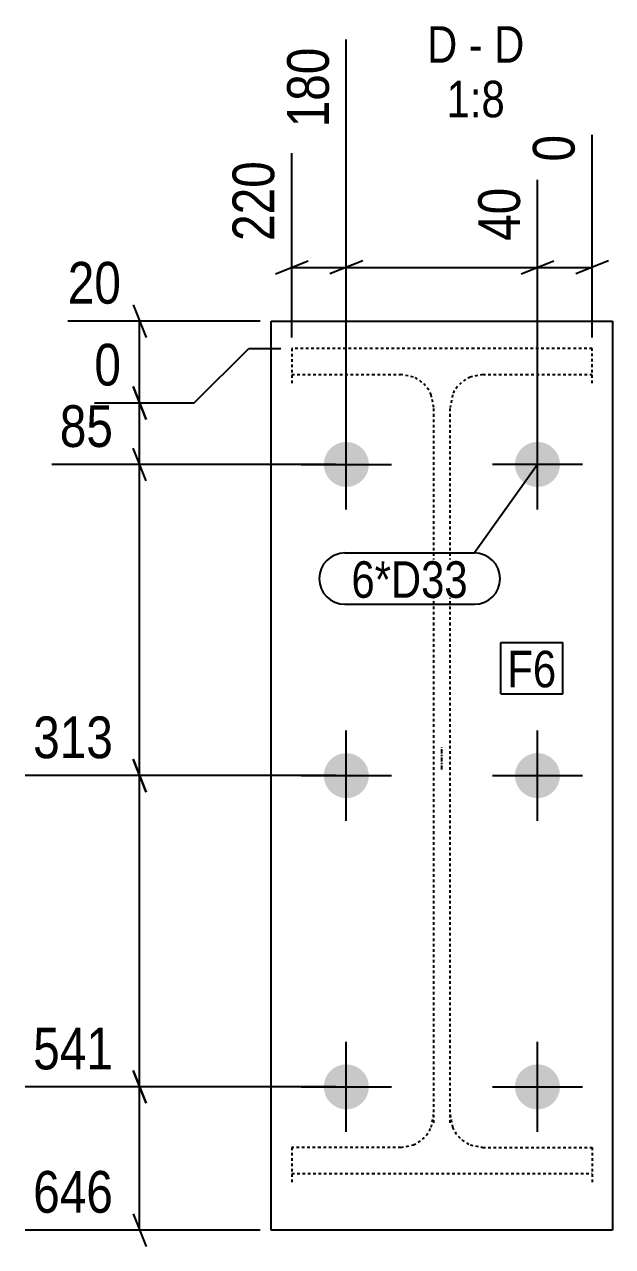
# Model space of a CAD drawing. Header units: millimetres. Extents: x 64 to 141609, y 8 to 4053.
# Drawn here: x 75167 to 75598, y 32 to 927 of the extents above; entities that cross this region are included whole.
import ezdxf

# ---------------------------------------------------------------- set-up
doc = ezdxf.new("R2010")
doc.units = ezdxf.units.MM
doc.linetypes.add('DXK_LINE_DOT2', pattern=[3.9198, 1.9599, -1.9599])
doc.linetypes.add('DXK_LINE_DOT3', pattern=[5.9187, 2.979, -0.9799, 0.9799, -0.9799])
for name, color, linetype in [('MÅLSÆTNING', 7, 'Continuous'), ('STÅL', 7, 'Continuous'), ('TEKST', 7, 'Continuous')]:
    doc.layers.add(name, color=color, linetype=linetype)
doc.styles.add('Arial Narrow', font='ARIALN.TTF', dxfattribs={"height": 0.2})

msp = doc.modelspace()

# ---------------------------------------------------------------- hatches: boundary and pattern name
at = {"layer": 'STÅL', "linetype": 'Continuous'}
for points in [[(75403.05, 621.5, -1), (75403.05, 588.5, -1)], [(75543.05, 588.5, -1), (75543.05, 621.5, -1)], [(75386.55, 377, -1), (75419.55, 377, -1)], [(75526.55, 377, -1), (75559.55, 377, -1)], [(75386.55, 149, -1), (75419.55, 149, -1)], [(75526.55, 149, -1), (75559.55, 149, -1)]]:
    msp.add_hatch(color=96, dxfattribs=at).paths.add_polyline_path(points)

# ---------------------------------------------------------------- linework, layer by layer
at = {"layer": 'MÅLSÆTNING', "color": 7, "linetype": 'Continuous'}
for p, q in [((75403.05, 613), (75403.05, 916.27)), ((75403.05, 613), (75403.05, 916.27)), ((75583.05, 698), (75583.05, 846.42)), ((75363.05, 698), (75363.05, 833.07)), ((75543.05, 613), (75543.05, 813.57)), ((75543.05, 613), (75543.05, 813.57)), ((75351.05, 744.52), (75375.05, 754.12)), ((75415.05, 754.12), (75391.05, 744.52)), ((75415.05, 754.12), (75391.05, 744.52)), ((75531.05, 744.52), (75555.05, 754.12)), ((75531.05, 744.52), (75555.05, 754.12)), ((75595.05, 754.12), (75571.05, 744.52)), ((75363.05, 749.32), (75403.05, 749.32)), ((75403.05, 749.32), (75543.05, 749.32)), ((75543.05, 749.32), (75583.05, 749.32)), ((75246.81, 722), (75256.41, 698)), ((75340.05, 710), (75199.01, 710)), ((75251.61, 650), (75251.61, 710)), ((75291.61, 650), (75331.61, 690)), ((75291.61, 650), (75331.61, 690)), ((75331.61, 690), (75355.05, 690)), ((75331.61, 690), (75355.05, 690)), ((75256.41, 638), (75246.81, 662)), ((75246.81, 662), (75256.41, 638)), ((75251.61, 605), (75251.61, 650)), ((75256.41, 593), (75246.81, 617)), ((75256.41, 593), (75246.81, 617)), ((75395.05, 605), (75187.35, 605)), ((75395.05, 605), (75187.35, 605)), ((75251.61, 377), (75251.61, 605)), ((75246.81, 389), (75256.41, 365)), ((75256.41, 365), (75246.81, 389)), ((75395.05, 377), (75167.85, 377)), ((75395.05, 377), (75167.85, 377)), ((75251.61, 149), (75251.61, 377)), ((75246.81, 161), (75256.41, 137)), ((75256.41, 137), (75246.81, 161)), ((75395.05, 149), (75167.85, 149)), ((75395.05, 149), (75167.85, 149)), ((75251.61, 44), (75251.61, 149)), ((75246.81, 56), (75256.41, 32)), ((75340.05, 44), (75167.85, 44))]:
    msp.add_line(p, q, dxfattribs=at)
at = {"layer": 'STÅL', "color": 2, "linetype": 'Continuous'}
for p, q in [((75348.05, 44), (75348.05, 710)), ((75348.05, 710), (75598.05, 710)), ((75598.05, 710), (75598.05, 44)), ((75598.05, 44), (75348.05, 44))]:
    msp.add_line(p, q, dxfattribs=at)
at = {"layer": 'STÅL', "color": 7, "linetype": 'DXK_LINE_DOT2'}
for p, q in [((75583.05, 690), (75363.05, 690)), ((75363.05, 690), (75363.05, 664.61)), ((75583.05, 664.61), (75583.05, 690)), ((75363.05, 670.86), (75443.05, 670.86)), ((75452.24, 669.02), (75443.05, 670.86)), ((75503.05, 670.86), (75493.87, 669.02)), ((75503.05, 670.86), (75583.05, 670.86)), ((75467.05, 646.68), (75465.23, 655.93)), ((75480.88, 655.93), (75479.05, 646.68)), ((75467.05, 122.57), (75467.05, 646.68)), ((75479.05, 122.57), (75479.05, 646.68)), ((75465.23, 119.56), (75467.05, 128.82)), ((75479.05, 128.82), (75480.88, 119.56)), ((75443.05, 104.64), (75363.05, 104.64)), ((75363.05, 104.64), (75363.05, 79.25)), ((75443.05, 104.64), (75452.24, 106.48)), ((75493.87, 106.48), (75503.05, 104.64)), ((75503.05, 104.64), (75583.05, 104.64)), ((75583.05, 104.64), (75583.05, 79.25)), ((75363.05, 85.49), (75583.05, 85.49))]:
    msp.add_line(p, q, dxfattribs=at)
at = {"layer": 'STÅL', "color": 96, "linetype": 'Continuous'}
for p, q in [((75403.05, 572), (75403.05, 638)), ((75543.05, 572), (75543.05, 638)), ((75370.05, 605), (75436.05, 605)), ((75576.05, 605), (75510.05, 605)), ((75403.05, 344), (75403.05, 410)), ((75543.05, 344), (75543.05, 410)), ((75370.05, 377), (75436.05, 377)), ((75510.05, 377), (75576.05, 377)), ((75403.05, 116), (75403.05, 182)), ((75543.05, 116), (75543.05, 182)), ((75370.05, 149), (75436.05, 149)), ((75510.05, 149), (75576.05, 149))]:
    msp.add_line(p, q, dxfattribs=at)
at = {"layer": 'STÅL', "color": 7, "linetype": 'DXK_LINE_DOT3'}
msp.add_line((75473.05, 381.5), (75473.05, 397.5), dxfattribs=at)
at = {"layer": 'STÅL', "color": 7, "linetype": 'DXK_LINE_DOT2'}
for centre, start, end in [((75442.93, 646.79), 22.28623, 67.2851), ((75503.17, 646.79), 112.7149, 157.71377), ((75442.93, 128.7), 292.7149, 337.71377), ((75503.17, 128.7), 202.28623, 247.2851)]:
    msp.add_arc(centre, 24.09, start, end, dxfattribs=at)
at = {"layer": 'TEKST', "color": 7, "linetype": 'Continuous'}
for p, q in [((75543.05, 605), (75496.86, 540.11)), ((75402, 540.11), (75496.86, 540.11)), ((75402, 502.51), (75496.86, 502.51)), ((75516.2, 474.53), (75561.6, 474.53)), ((75516.2, 436.93), (75516.2, 474.53)), ((75561.6, 436.93), (75561.6, 474.53)), ((75516.2, 436.93), (75561.6, 436.93))]:
    msp.add_line(p, q, dxfattribs=at)
for centre, start, end in [((75402, 521.31), 90, 270), ((75496.86, 521.31), 270, 90)]:
    msp.add_arc(centre, 18.8, start, end, dxfattribs=at)

# ---------------------------------------------------------------- wipeouts: each hides what was drawn before it
at = {"color": 0, "linetype": 'Continuous'}
for points, layer in [([(75396.65, 916.84), (75351.85, 916.84), (75351.85, 845.54), (75396.65, 845.54)], 'MÅLSÆTNING'), ([(75576.65, 852.82), (75531.85, 852.82), (75531.85, 820.52), (75576.65, 820.52)], 'MÅLSÆTNING'), ([(75356.65, 833.64), (75311.85, 833.64), (75311.85, 762.34), (75356.65, 762.34)], 'MÅLSÆTNING'), ([(75536.65, 814.14), (75491.85, 814.14), (75491.85, 762.34), (75536.65, 762.34)], 'MÅLSÆTNING'), ([(75238.58, 611.4), (75238.58, 656.2), (75186.78, 656.2), (75186.78, 611.4)], 'MÅLSÆTNING'), ([(75238.58, 383.4), (75238.58, 428.2), (75167.28, 428.2), (75167.28, 383.4)], 'MÅLSÆTNING'), ([(75238.58, 155.4), (75238.58, 200.2), (75167.28, 200.2), (75167.28, 155.4)], 'MÅLSÆTNING'), ([(75238.58, 50.4), (75238.58, 95.2), (75167.28, 95.2), (75167.28, 50.4)], 'MÅLSÆTNING'), ([(75484.34, 899.33), (75484.34, 927.33), (75462.19, 927.33), (75462.19, 899.33)], 'TEKST'), ([(75502.94, 899.33), (75502.94, 927.33), (75492.74, 927.33), (75492.74, 899.33)], 'TEKST'), ([(75533.49, 899.33), (75533.49, 927.33), (75511.34, 927.33), (75511.34, 899.33)], 'TEKST'), ([(75519.17, 859.33), (75519.17, 887.33), (75476.51, 887.33), (75476.51, 859.33)], 'TEKST')]:
    msp.add_wipeout(points, dxfattribs=at).dxf.layer = layer
at = {"color": 0}
msp.add_wipeout([(75556.8, 441.73), (75556.8, 469.73), (75521, 469.73), (75521, 441.73)], dxfattribs=at).dxf.layer = 'TEKST'

# ---------------------------------------------------------------- next in the draw order: linework, layer by layer
at = {"layer": 'MÅLSÆTNING', "color": 7, "linetype": 'Continuous'}
msp.add_line((75218.51, 650), (75291.61, 650), dxfattribs=at)
msp.add_line((75218.51, 650), (75291.61, 650), dxfattribs=at)

# ---------------------------------------------------------------- next in the draw order: texts
at = {"layer": 'MÅLSÆTNING', "color": 3, "linetype": 'Continuous', "style": 'Arial Narrow'}
for s, height, p in [('180', 30.542, (75390.25, 851.94)), ('0', 30.54, (75570.25, 826.92)), ('220', 30.542, (75350.25, 768.74)), ('40', 30.542, (75530.25, 768.74))]:
    msp.add_text(s, height=height, rotation=90.00021, dxfattribs=at).set_placement(p)
for s, p in [('85', (75193.18, 617.8)), ('313', (75173.68, 389.8)), ('541', (75173.68, 161.8)), ('646', (75173.68, 56.8))]:
    msp.add_text(s, height=30.542, dxfattribs=at).set_placement(p)
at = {"layer": 'TEKST', "color": 3, "linetype": 'Continuous', "style": 'Arial Narrow'}
for s, height, p in [('D', 26.72, (75462.19, 899.33)), ('D', 26.72, (75511.34, 899.33)), ('-', 26.72, (75492.74, 899.33)), ('1:8', 26.724, (75476.51, 859.33))]:
    msp.add_text(s, height=height, dxfattribs=at).set_placement(p)

# ---------------------------------------------------------------- next in the draw order: wipeouts: each hides what was drawn before it
at = {"color": 0, "linetype": 'Continuous'}
for points in [[(75244.41, 716.4), (75244.41, 761.2), (75192.61, 761.2), (75192.61, 716.4)], [(75244.41, 656.4), (75244.41, 701.2), (75212.11, 701.2), (75212.11, 656.4)]]:
    msp.add_wipeout(points, dxfattribs=at).dxf.layer = 'MÅLSÆTNING'
at = {"color": 0}
for points in [[(75492.06, 507.31), (75492.06, 535.31), (75406.8, 535.31), (75406.8, 507.31)], [(75556.8, 441.73), (75556.8, 469.73), (75521, 469.73), (75521, 441.73)]]:
    msp.add_wipeout(points, dxfattribs=at).dxf.layer = 'TEKST'

# ---------------------------------------------------------------- next in the draw order: texts
at = {"layer": 'MÅLSÆTNING', "color": 3, "linetype": 'Continuous', "style": 'Arial Narrow'}
for s, height, p in [('20', 30.542, (75199.01, 722.8)), ('0', 30.54, (75218.51, 662.8))]:
    msp.add_text(s, height=height, dxfattribs=at).set_placement(p)
at = {"layer": 'TEKST', "color": 3, "style": 'Arial Narrow'}
msp.add_text('F6', height=26.724, dxfattribs=at).set_placement((75521, 441.73))

# ---------------------------------------------------------------- next in the draw order: wipeouts: each hides what was drawn before it
at = {"color": 0}
msp.add_wipeout([(75492.06, 507.31), (75492.06, 535.31), (75406.8, 535.31), (75406.8, 507.31)], dxfattribs=at).dxf.layer = 'TEKST'

# ---------------------------------------------------------------- next in the draw order: texts
at = {"layer": 'TEKST', "color": 3, "style": 'Arial Narrow'}
msp.add_text('6*D33', height=26.724, dxfattribs=at).set_placement((75406.8, 507.31))

doc.saveas('drawing.dxf')
